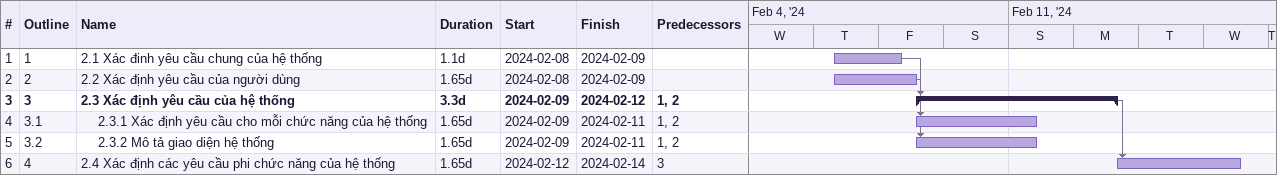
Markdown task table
| ID | WBS | Task | Duration | Start | Finish | Predecessors |
|---|---|---|---|---|---|---|
| 1 | 1 | 2.1 Xác đinh yêu cầu chung của hệ thống | 1.1d | 2024-02-08 | 2024-02-09 |  |
| 2 | 2 | 2.2 Xác định yêu cầu của người dùng | 1.65d | 2024-02-08 | 2024-02-09 |  |
| 3 | 3 | **2.3 Xác định yêu cầu của hệ thống** | 3.3d | 2024-02-09 | 2024-02-12 | 1, 2 |
| 4 | 3.1 | 2.3.1 Xác định yêu cầu cho mỗi chức năng của hệ thống | 1.65d | 2024-02-09 | 2024-02-11 | 1, 2 |
| 5 | 3.2 | 2.3.2 Mô tả giao diện hệ thống | 1.65d | 2024-02-09 | 2024-02-11 | 1, 2 |
| 6 | 4 | 2.4 Xác định các yêu cầu phi chức năng của hệ thống | 1.65d | 2024-02-12 | 2024-02-14 | 3 |
